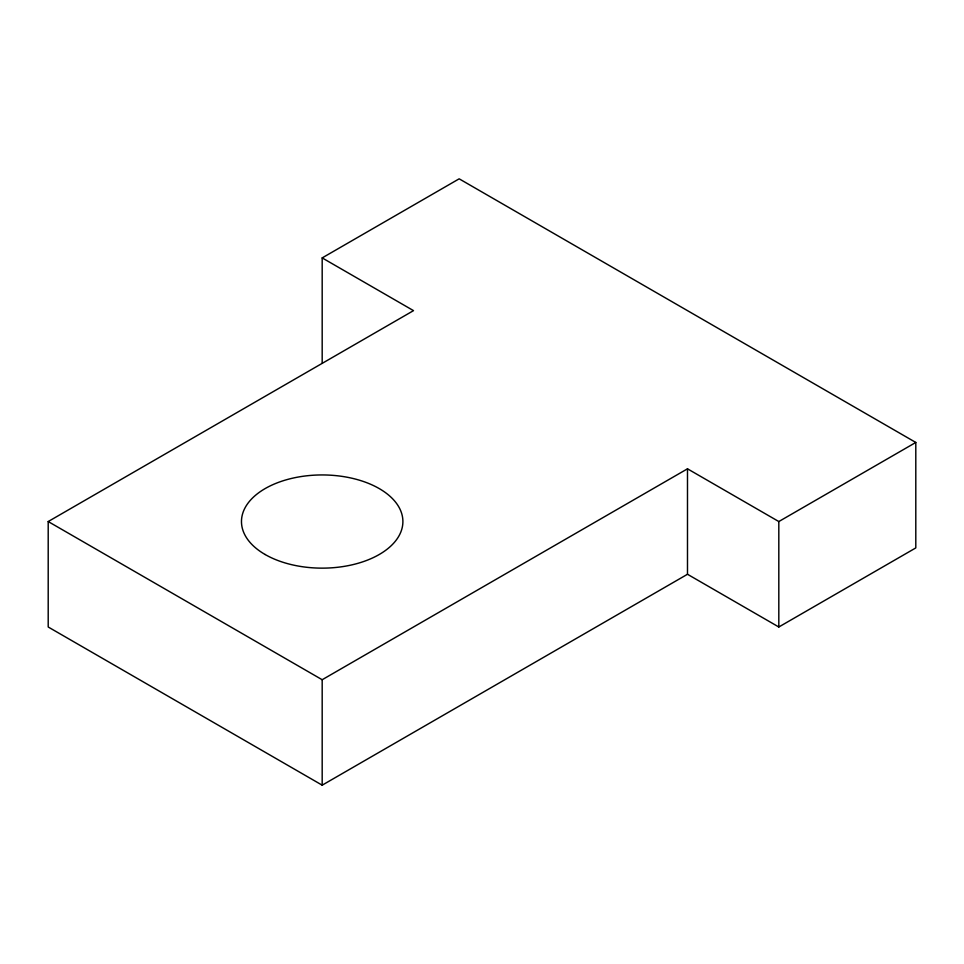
<?xml version="1.0" encoding="UTF-8"?>
<svg xmlns="http://www.w3.org/2000/svg" width="964" height="964" viewBox="0 0 964 964"><rect width="100%" height="100%" fill="white"/><g stroke="black" fill="none" stroke-linecap="round" stroke-linejoin="round"><path stroke-width="1.45" d="M322.181 257.906L459.165 178.822L915.8 442.452L915.8 547.913L778.816 626.998L687.489 574.267L322.181 785.178L48.2 626.998L48.2 521.548L413.508 310.637L322.181 257.906L322.181 363.368M48.2 521.548L322.181 679.728L687.489 468.817L778.816 521.548L915.8 442.452M778.816 521.548L778.816 626.998M687.489 468.817L687.489 574.267M322.181 679.728L322.181 785.178M265.1 554.493A80.723 46.609 0 0 0 400.144 533.61A80.723 46.609 0 0 0 301.286 476.529A80.723 46.609 0 0 0 265.1 554.493"/></g></svg>
